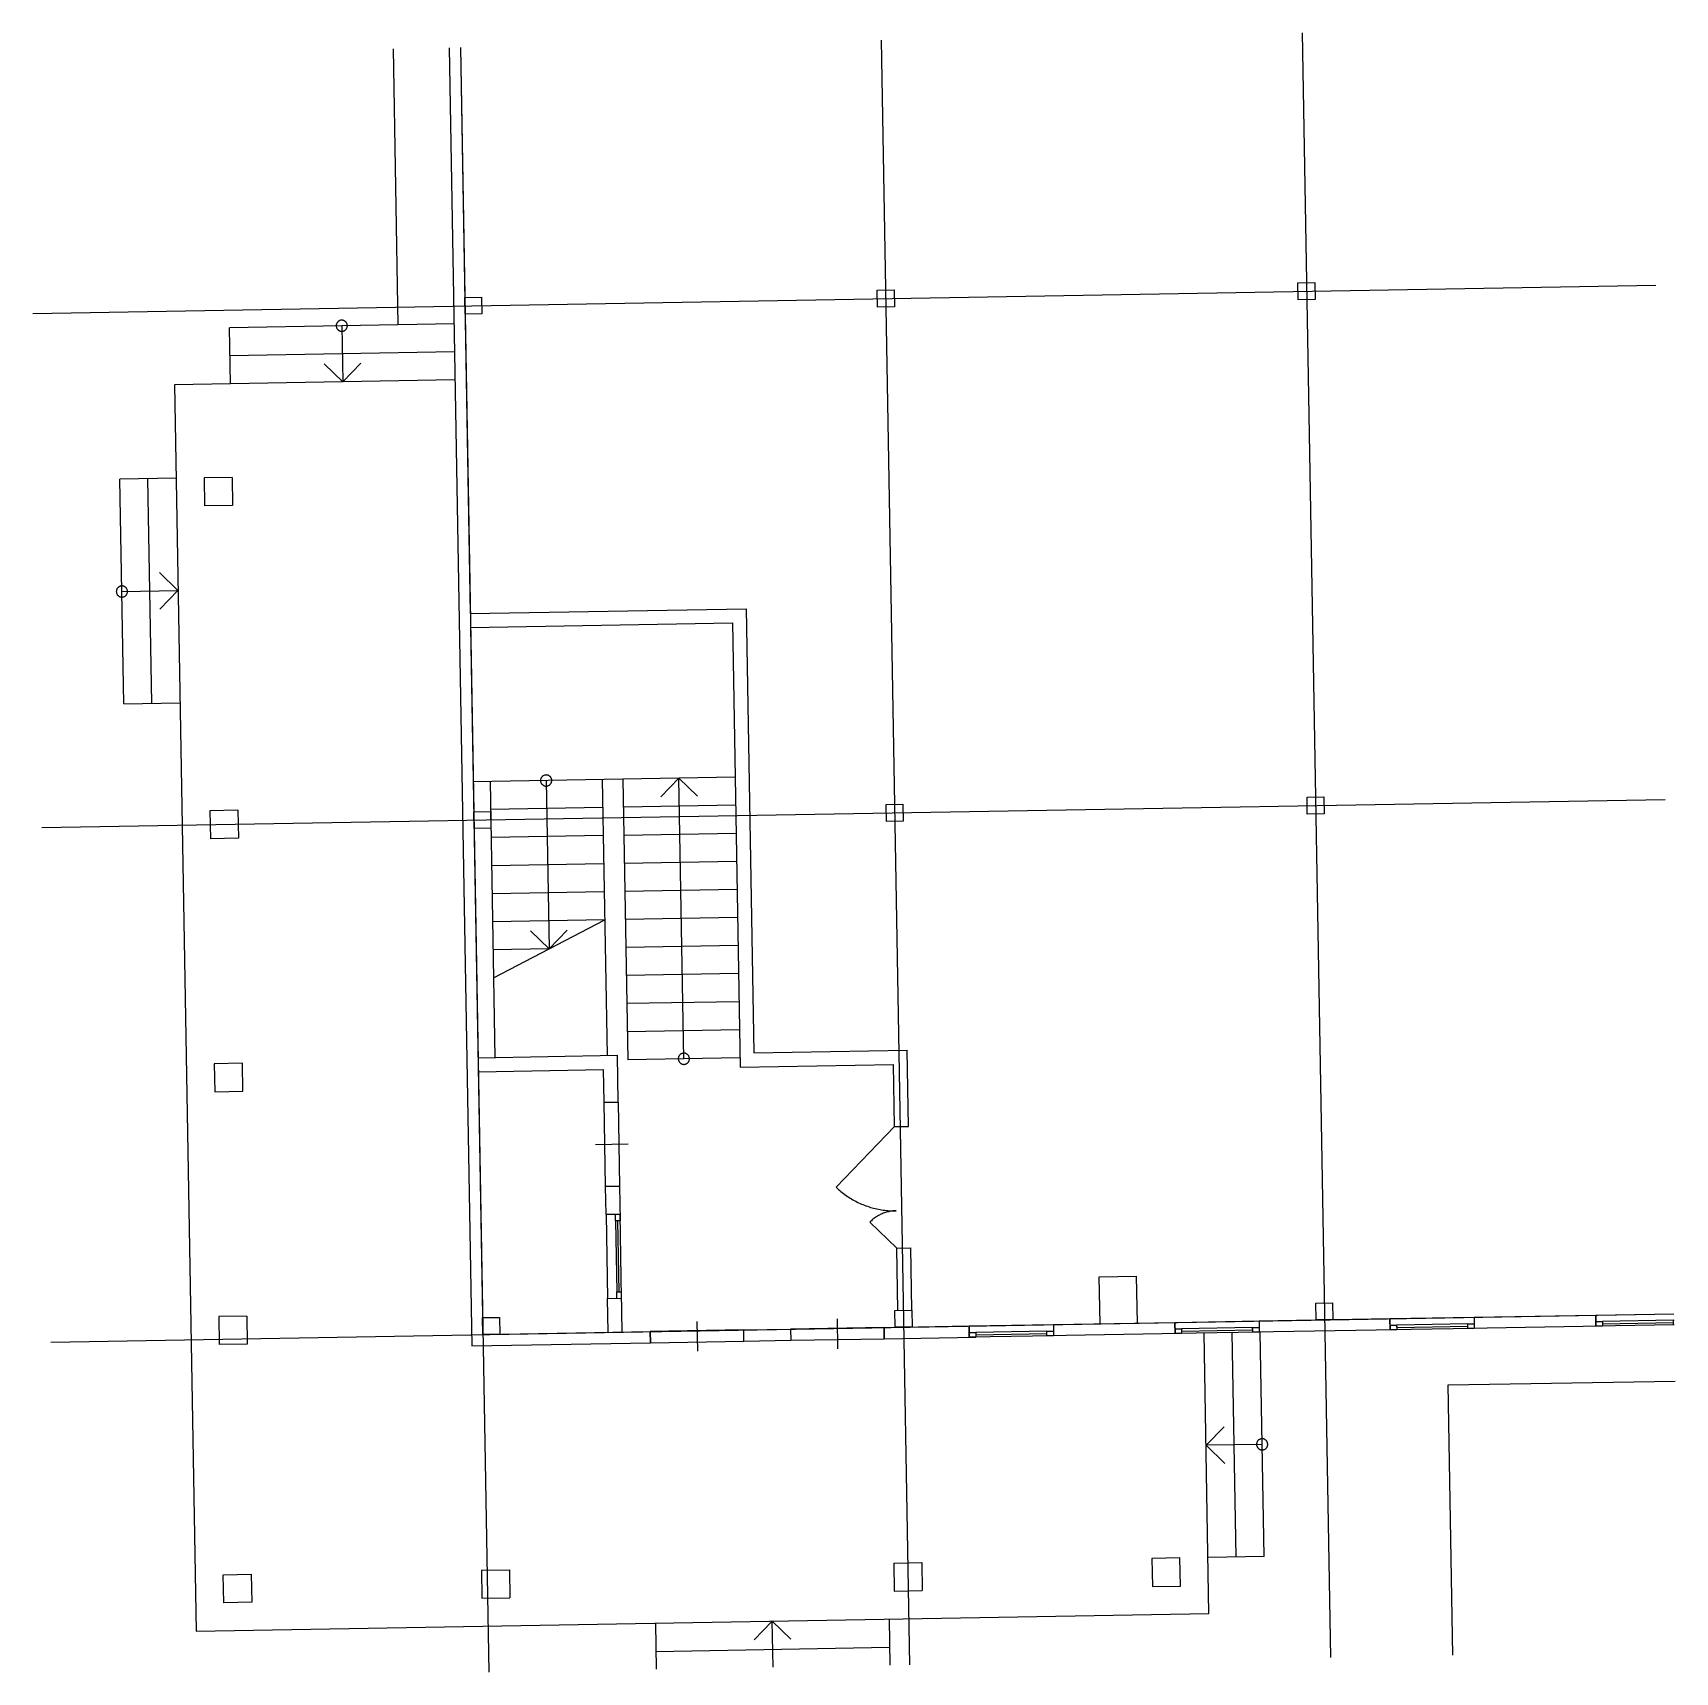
# Model space of a CAD drawing. Extents: x -10 to 2064, y -8 to 2062.
import ezdxf

# ---------------------------------------------------------------- set-up
doc = ezdxf.new("R2010")
doc.units = 0

msp = doc.modelspace()

# ---------------------------------------------------------------- linework, layer by layer
for p, q in [((1592.7, 2062), (1628.5, 10.4)), ((444.8, 2042), (450.9, 1693.4)), ((515.7, 2043.2), (544.3, 403.9)), ((529.8, 2043.5), (565.6, -8.2)), ((529.8, 2043.5), (542.3, 1328.8)), ((1061.3, 2052.8), (1097.1, 1.1)), ((-10.1, 1707.8), (2039.6, 1743.5)), ((1587.5, 1746.3), (1608.8, 1746.7)), ((1587.9, 1725), (1587.5, 1746.3)), ((1587.5, 1746.3), (1587.5, 1746.3)), ((1608.8, 1746.7), (1609.2, 1725.4)), ((535.3, 1727.9), (556.6, 1728.3)), ((535.7, 1706.7), (535.3, 1727.9)), ((535.3, 1727.9), (535.3, 1727.9)), ((556.6, 1728.3), (557, 1707)), ((1056.1, 1737), (1077.4, 1737.4)), ((1056.5, 1715.7), (1056.1, 1737)), ((1056.1, 1737), (1056.1, 1737)), ((1077.4, 1737.4), (1077.8, 1716.1)), ((1609.2, 1725.4), (1587.9, 1725)), ((557, 1707), (535.7, 1706.7)), ((1077.8, 1716.1), (1056.5, 1715.7)), ((521.8, 1694.6), (238.3, 1689.7)), ((239.6, 1618.8), (238.3, 1689.7)), ((373.1, 1693.1), (373, 1692.5)), ((373, 1692.5), (373, 1692)), ((373, 1692), (373, 1691.5)), ((373, 1691.5), (373.1, 1691)), ((373.3, 1694.1), (373.1, 1693.6)), ((373.1, 1693.6), (373.1, 1693.1)), ((373.1, 1691), (373.2, 1690.4)), ((373.2, 1690.4), (373.3, 1689.9)), ((373.4, 1694.6), (373.3, 1694.1)), ((373.3, 1689.9), (373.5, 1689.4)), ((373.6, 1695.1), (373.4, 1694.6)), ((373.5, 1689.4), (373.7, 1689)), ((373.9, 1695.5), (373.6, 1695.1)), ((373.7, 1689), (374, 1688.5)), ((374.1, 1696), (373.9, 1695.5)), ((374, 1688.5), (374.3, 1688.1)), ((374.5, 1696.4), (374.1, 1696)), ((374.3, 1688.1), (374.6, 1687.6)), ((374.8, 1696.8), (374.5, 1696.4)), ((374.6, 1687.6), (375, 1687.2)), ((375.2, 1697.2), (374.8, 1696.8)), ((375, 1687.2), (375.3, 1686.9)), ((375.5, 1697.6), (375.2, 1697.2)), ((375.3, 1686.9), (375.7, 1686.5)), ((376, 1697.9), (375.5, 1697.6)), ((375.7, 1686.5), (376.2, 1686.2)), ((376.4, 1698.2), (376, 1697.9)), ((376.2, 1686.2), (376.6, 1686)), ((376.9, 1698.4), (376.4, 1698.2)), ((376.6, 1686), (377.1, 1685.7)), ((377.3, 1698.6), (376.9, 1698.4)), ((377.1, 1685.7), (377.6, 1685.5)), ((377.8, 1698.8), (377.3, 1698.6)), ((377.6, 1685.5), (378.1, 1685.4)), ((378.4, 1699), (377.8, 1698.8)), ((378.1, 1685.4), (378.6, 1685.2)), ((378.9, 1699.1), (378.4, 1699)), ((378.6, 1685.2), (379.1, 1685.1)), ((379.4, 1699.1), (378.9, 1699.1)), ((379.1, 1685.1), (379.6, 1685.1)), ((379.9, 1699.2), (379.4, 1699.1)), ((379.6, 1685.1), (380.2, 1685.1)), ((380.4, 1699.2), (379.9, 1699.2)), ((380, 1692.1), (381.3, 1621.3)), ((380.2, 1685.1), (380.7, 1685.1)), ((381, 1699.1), (380.4, 1699.2)), ((380.7, 1685.1), (381.2, 1685.2)), ((381.5, 1699), (381, 1699.1)), ((381.2, 1685.2), (381.7, 1685.3)), ((382, 1698.9), (381.5, 1699)), ((381.7, 1685.3), (382.2, 1685.4)), ((382.5, 1698.7), (382, 1698.9)), ((382.2, 1685.4), (382.7, 1685.6)), ((383, 1698.5), (382.5, 1698.7)), ((382.7, 1685.6), (383.2, 1685.8)), ((383.5, 1698.3), (383, 1698.5)), ((383.2, 1685.8), (383.7, 1686.1)), ((383.9, 1698), (383.5, 1698.3)), ((383.7, 1686.1), (384.1, 1686.4)), ((384.3, 1697.7), (383.9, 1698)), ((384.1, 1686.4), (384.5, 1686.7)), ((384.7, 1697.4), (384.3, 1697.7)), ((384.5, 1686.7), (384.9, 1687)), ((385.1, 1697), (384.7, 1697.4)), ((384.9, 1687), (385.3, 1687.4)), ((385.5, 1696.6), (385.1, 1697)), ((385.3, 1687.4), (385.6, 1687.8)), ((385.8, 1696.2), (385.5, 1696.6)), ((385.6, 1687.8), (385.9, 1688.3)), ((386.1, 1695.8), (385.8, 1696.2)), ((385.9, 1688.3), (386.2, 1688.7)), ((386.3, 1695.3), (386.1, 1695.8)), ((386.2, 1688.7), (386.4, 1689.2)), ((386.6, 1694.8), (386.3, 1695.3)), ((386.4, 1689.2), (386.6, 1689.7)), ((386.7, 1694.3), (386.6, 1694.8)), ((386.6, 1689.7), (386.8, 1690.2)), ((386.9, 1693.8), (386.7, 1694.3)), ((386.8, 1690.2), (386.9, 1690.7)), ((387, 1693.3), (386.9, 1693.8)), ((386.9, 1690.7), (387, 1691.2)), ((387.1, 1692.8), (387, 1693.3)), ((387, 1691.2), (387.1, 1691.7)), ((387.1, 1692.2), (387.1, 1692.8)), ((387.1, 1691.7), (387.1, 1692.2)), ((522.4, 1659.2), (238.9, 1654.2)), ((357.7, 1644), (381.3, 1621.3)), ((404, 1644.8), (381.3, 1621.3)), ((523, 1623.7), (168.7, 1617.6)), ((168.7, 1617.6), (196.2, 43.4)), ((170.8, 1499.5), (99.9, 1498.2)), ((104.9, 1214.8), (99.9, 1498.2)), ((140.3, 1215.4), (135.3, 1498.8)), ((241.6, 1500.7), (206.2, 1500.1)), ((206.2, 1500.1), (206.8, 1464.7)), ((241.6, 1500.7), (242.2, 1465.3)), ((242.2, 1465.3), (206.8, 1464.7)), ((149.7, 1380.5), (173.2, 1357.8)), ((95.4, 1356.9), (95.3, 1356.4)), ((95.3, 1356.4), (95.4, 1355.9)), ((95.5, 1358), (95.4, 1357.4)), ((95.4, 1357.4), (95.4, 1356.9)), ((95.4, 1355.9), (95.4, 1355.3)), ((95.4, 1355.3), (95.5, 1354.8)), ((95.6, 1358.5), (95.5, 1358)), ((95.5, 1354.8), (95.7, 1354.3)), ((95.8, 1359), (95.6, 1358.5)), ((95.7, 1354.3), (95.9, 1353.8)), ((96, 1359.5), (95.8, 1359)), ((95.9, 1353.8), (96.1, 1353.4)), ((96.2, 1359.9), (96, 1359.5)), ((96.1, 1353.4), (96.3, 1352.9)), ((96.5, 1360.4), (96.2, 1359.9)), ((96.3, 1352.9), (96.6, 1352.4)), ((96.8, 1360.8), (96.5, 1360.4)), ((96.6, 1352.4), (97, 1352)), ((97.1, 1361.2), (96.8, 1360.8)), ((97, 1352), (97.3, 1351.6)), ((97.5, 1361.6), (97.1, 1361.2)), ((97.3, 1351.6), (97.7, 1351.3)), ((97.9, 1362), (97.5, 1361.6)), ((97.7, 1351.3), (98.1, 1350.9)), ((98.3, 1362.3), (97.9, 1362)), ((98.1, 1350.9), (98.5, 1350.6)), ((98.8, 1362.6), (98.3, 1362.3)), ((98.5, 1350.6), (99, 1350.4)), ((99.2, 1362.8), (98.8, 1362.6)), ((99, 1350.4), (99.4, 1350.1)), ((99.7, 1363), (99.2, 1362.8)), ((99.4, 1350.1), (99.9, 1349.9)), ((100.2, 1363.2), (99.7, 1363)), ((99.9, 1349.9), (100.4, 1349.7)), ((100.7, 1363.4), (100.2, 1363.2)), ((100.4, 1349.7), (100.9, 1349.6)), ((101.2, 1363.5), (100.7, 1363.4)), ((100.9, 1349.6), (101.5, 1349.5)), ((101.7, 1363.5), (101.2, 1363.5)), ((101.5, 1349.5), (102, 1349.5)), ((102.3, 1363.6), (101.7, 1363.5)), ((102, 1349.5), (102.5, 1349.5)), ((102.8, 1363.6), (102.3, 1363.6)), ((102.4, 1356.5), (173.2, 1357.8)), ((102.5, 1349.5), (103, 1349.5)), ((103.3, 1363.5), (102.8, 1363.6)), ((103, 1349.5), (103.6, 1349.6)), ((103.8, 1363.4), (103.3, 1363.5)), ((103.6, 1349.6), (104.1, 1349.7)), ((104.4, 1363.3), (103.8, 1363.4)), ((104.1, 1349.7), (104.6, 1349.8)), ((104.9, 1363.1), (104.4, 1363.3)), ((104.6, 1349.8), (105.1, 1350)), ((105.3, 1362.9), (104.9, 1363.1)), ((105.1, 1350), (105.6, 1350.2)), ((105.8, 1362.7), (105.3, 1362.9)), ((105.6, 1350.2), (106, 1350.5)), ((106.3, 1362.4), (105.8, 1362.7)), ((106, 1350.5), (106.5, 1350.8)), ((106.7, 1362.1), (106.3, 1362.4)), ((106.5, 1350.8), (106.9, 1351.1)), ((107.1, 1361.8), (106.7, 1362.1)), ((106.9, 1351.1), (107.3, 1351.4)), ((107.5, 1361.4), (107.1, 1361.8)), ((107.3, 1351.4), (107.6, 1351.8)), ((107.8, 1361), (107.5, 1361.4)), ((107.6, 1351.8), (108, 1352.2)), ((108.1, 1360.6), (107.8, 1361)), ((108, 1352.2), (108.3, 1352.7)), ((108.4, 1360.2), (108.1, 1360.6)), ((108.3, 1352.7), (108.6, 1353.1)), ((108.7, 1359.7), (108.4, 1360.2)), ((108.6, 1353.1), (108.8, 1353.6)), ((108.9, 1359.2), (108.7, 1359.7)), ((108.8, 1353.6), (109, 1354.1)), ((109.1, 1358.7), (108.9, 1359.2)), ((109, 1354.1), (109.2, 1354.6)), ((109.2, 1358.2), (109.1, 1358.7)), ((109.3, 1357.7), (109.2, 1358.2)), ((109.2, 1354.6), (109.3, 1355.1)), ((109.4, 1357.2), (109.3, 1357.7)), ((109.3, 1355.1), (109.4, 1355.6)), ((109.4, 1356.6), (109.4, 1357.2)), ((109.4, 1356.1), (109.4, 1356.6)), ((109.4, 1355.6), (109.4, 1356.1)), ((150.5, 1334.2), (173.2, 1357.8)), ((542.3, 1328.8), (890.7, 1334.8)), ((890.7, 1334.8), (900.5, 773.9)), ((542.6, 1311), (873.3, 1316.8)), ((542.6, 1311), (558.2, 418.3)), ((873.3, 1316.8), (883.1, 755.9)), ((104.9, 1214.8), (175.7, 1216)), ((876.7, 1122), (546, 1116.2)), ((631.5, 1120.3), (631.4, 1119.8)), ((631.7, 1120.8), (631.5, 1120.3)), ((632, 1121.2), (631.7, 1120.8)), ((632.2, 1121.7), (632, 1121.2)), ((632.5, 1122.1), (632.2, 1121.7)), ((632.9, 1122.5), (632.5, 1122.1)), ((633.2, 1122.9), (632.9, 1122.5)), ((633.6, 1123.2), (633.2, 1122.9)), ((634.1, 1123.6), (633.6, 1123.2)), ((634.5, 1123.8), (634.1, 1123.6)), ((635, 1124.1), (634.5, 1123.8)), ((635.4, 1124.3), (635, 1124.1)), ((635.9, 1124.5), (635.4, 1124.3)), ((636.4, 1124.6), (635.9, 1124.5)), ((637, 1124.8), (636.4, 1124.6)), ((637.5, 1124.8), (637, 1124.8)), ((638, 1124.9), (637.5, 1124.8)), ((638.5, 1124.8), (638, 1124.9)), ((639.1, 1124.8), (638.5, 1124.8)), ((639.6, 1124.7), (639.1, 1124.8)), ((640.1, 1124.6), (639.6, 1124.7)), ((640.6, 1124.4), (640.1, 1124.6)), ((641.1, 1124.2), (640.6, 1124.4)), ((641.6, 1124), (641.1, 1124.2)), ((642, 1123.7), (641.6, 1124)), ((642.4, 1123.4), (642, 1123.7)), ((642.8, 1123.1), (642.4, 1123.4)), ((643.2, 1122.7), (642.8, 1123.1)), ((643.6, 1122.3), (643.2, 1122.7)), ((643.9, 1121.9), (643.6, 1122.3)), ((644.2, 1121.4), (643.9, 1121.9)), ((644.4, 1121), (644.2, 1121.4)), ((644.7, 1120.5), (644.4, 1121)), ((644.8, 1120), (644.7, 1120.5)), ((645, 1119.5), (644.8, 1120)), ((783.1, 1097.2), (805.8, 1120.7)), ((812, 766.5), (805.8, 1120.7)), ((829.4, 1098), (805.8, 1120.7)), ((567.3, 1116.6), (573.4, 768.2)), ((631.2, 1119.3), (631.1, 1118.7)), ((631.1, 1118.7), (631.1, 1118.2)), ((631.1, 1118.2), (631.1, 1117.7)), ((631.1, 1117.7), (631.1, 1117.2)), ((631.1, 1117.2), (631.2, 1116.6)), ((631.4, 1119.8), (631.2, 1119.3)), ((631.2, 1116.6), (631.3, 1116.1)), ((631.3, 1116.1), (631.4, 1115.6)), ((631.4, 1115.6), (631.6, 1115.1)), ((631.6, 1115.1), (631.8, 1114.6)), ((631.8, 1114.6), (632.1, 1114.2)), ((632.1, 1114.2), (632.4, 1113.7)), ((632.4, 1113.7), (632.7, 1113.3)), ((632.7, 1113.3), (633, 1112.9)), ((633, 1112.9), (633.4, 1112.6)), ((633.4, 1112.6), (633.8, 1112.2)), ((633.8, 1112.2), (634.3, 1111.9)), ((634.3, 1111.9), (634.7, 1111.6)), ((634.7, 1111.6), (635.2, 1111.4)), ((635.2, 1111.4), (635.7, 1111.2)), ((635.7, 1111.2), (636.2, 1111)), ((636.2, 1111), (636.7, 1110.9)), ((636.7, 1110.9), (637.2, 1110.8)), ((637.2, 1110.8), (637.7, 1110.8)), ((637.7, 1110.8), (638.3, 1110.8)), ((638.1, 1117.8), (641.8, 905.2)), ((638.3, 1110.8), (638.8, 1110.8)), ((638.8, 1110.8), (639.3, 1110.9)), ((639.3, 1110.9), (639.8, 1111)), ((639.8, 1111), (640.3, 1111.1)), ((640.3, 1111.1), (640.8, 1111.3)), ((640.8, 1111.3), (641.3, 1111.5)), ((641.3, 1111.5), (641.8, 1111.8)), ((641.8, 1111.8), (642.2, 1112)), ((642.2, 1112), (642.6, 1112.4)), ((642.6, 1112.4), (643, 1112.7)), ((643, 1112.7), (643.4, 1113.1)), ((643.4, 1113.1), (643.7, 1113.5)), ((643.7, 1113.5), (644, 1113.9)), ((644, 1113.9), (644.3, 1114.4)), ((644.3, 1114.4), (644.5, 1114.9)), ((644.5, 1114.9), (644.7, 1115.3)), ((644.7, 1115.3), (644.9, 1115.8)), ((644.9, 1115.8), (645, 1116.4)), ((645.1, 1119), (645, 1119.5)), ((645, 1116.4), (645.1, 1116.9)), ((645.2, 1118.5), (645.1, 1119)), ((645.1, 1116.9), (645.2, 1117.4)), ((645.2, 1117.9), (645.2, 1118.5)), ((645.2, 1117.4), (645.2, 1117.9)), ((709, 1119), (715.1, 770.7)), ((735, 1119.5), (741.2, 765.2)), ((1.3, 1058.3), (2051, 1094)), ((249, 1080.3), (213.5, 1079.7)), ((213.5, 1079.7), (214.2, 1044.3)), ((249, 1080.3), (249.6, 1044.9)), ((546.7, 1078.4), (567.9, 1078.8)), ((547.1, 1057.1), (546.7, 1078.4)), ((546.7, 1078.4), (546.7, 1078.4)), ((709.6, 1083.6), (567.9, 1081.1)), ((567.9, 1078.8), (568.3, 1057.5)), ((877.3, 1086.5), (735.6, 1084.1)), ((1067.5, 1087.5), (1088.7, 1087.9)), ((1067.8, 1066.2), (1067.5, 1087.5)), ((1067.5, 1087.5), (1067.5, 1087.5)), ((1088.7, 1087.9), (1089.1, 1066.6)), ((1598.9, 1096.8), (1620.1, 1097.1)), ((1599.3, 1075.5), (1598.9, 1096.8)), ((1598.9, 1096.8), (1598.9, 1096.8)), ((1620.1, 1097.1), (1620.5, 1075.9)), ((1089.1, 1066.6), (1067.8, 1066.2)), ((1620.5, 1075.9), (1599.3, 1075.5)), ((249.6, 1044.9), (214.2, 1044.3)), ((568.3, 1057.5), (547.1, 1057.1)), ((710.2, 1048.2), (568.5, 1045.7)), ((877.9, 1051.1), (736.2, 1048.6)), ((710.8, 1012.8), (569.1, 1010.3)), ((878.5, 1015.7), (736.8, 1013.2)), ((711.5, 977.3), (569.8, 974.9)), ((879.2, 980.3), (737.4, 977.8)), ((712.1, 941.9), (570.4, 939.4)), ((571.6, 868.6), (712.1, 941.9)), ((879.8, 944.8), (738.1, 942.4)), ((618.3, 928), (641.8, 905.2)), ((664.6, 928.8), (641.8, 905.2)), ((641.8, 905.2), (571, 904)), ((880.4, 909.4), (738.7, 906.9)), ((881, 874), (739.3, 871.5)), ((881.6, 838.5), (739.9, 836.1)), ((882.2, 803.1), (740.5, 800.6)), ((552.1, 767.8), (728.1, 770.9)), ((729.1, 711.8), (728.1, 770.9)), ((882.9, 767.7), (741.2, 765.2)), ((805.1, 767.9), (805, 767.4)), ((805, 767.4), (805, 766.9)), ((805.2, 768.4), (805.1, 767.9)), ((805.4, 768.9), (805.2, 768.4)), ((805.6, 769.4), (805.4, 768.9)), ((805.8, 769.9), (805.6, 769.4)), ((806.1, 770.3), (805.8, 769.9)), ((806.4, 770.8), (806.1, 770.3)), ((806.8, 771.2), (806.4, 770.8)), ((807.1, 771.5), (806.8, 771.2)), ((807.5, 771.9), (807.1, 771.5)), ((807.9, 772.2), (807.5, 771.9)), ((808.4, 772.5), (807.9, 772.2)), ((808.8, 772.8), (808.4, 772.5)), ((809.3, 773), (808.8, 772.8)), ((809.8, 773.2), (809.3, 773)), ((810.3, 773.3), (809.8, 773.2)), ((810.8, 773.4), (810.3, 773.3)), ((811.4, 773.5), (810.8, 773.4)), ((811.9, 773.5), (811.4, 773.5)), ((812.4, 773.5), (811.9, 773.5)), ((812.9, 773.4), (812.4, 773.5)), ((813.5, 773.4), (812.9, 773.4)), ((814, 773.2), (813.5, 773.4)), ((814.5, 773.1), (814, 773.2)), ((815, 772.9), (814.5, 773.1)), ((815.4, 772.6), (815, 772.9)), ((815.9, 772.3), (815.4, 772.6)), ((816.3, 772), (815.9, 772.3)), ((816.7, 771.7), (816.3, 772)), ((817.1, 771.3), (816.7, 771.7)), ((817.4, 770.9), (817.1, 771.3)), ((817.8, 770.5), (817.4, 770.9)), ((818.1, 770.1), (817.8, 770.5)), ((818.3, 769.6), (818.1, 770.1)), ((818.5, 769.1), (818.3, 769.6)), ((818.7, 768.6), (818.5, 769.1)), ((818.9, 768.1), (818.7, 768.6)), ((819, 767.6), (818.9, 768.1)), ((819, 767.1), (819, 767.6)), ((900.5, 773.9), (1094.1, 777.3)), ((1095.8, 681), (1094.1, 777.3)), ((254.5, 760.9), (219.1, 760.2)), ((219.1, 760.2), (219.7, 724.8)), ((255.2, 725.4), (254.5, 760.9)), ((254.5, 760.9), (254.5, 760.9)), ((552.4, 750.1), (710.7, 752.9)), ((711.4, 711.5), (710.7, 752.9)), ((805, 766.9), (805, 766.3)), ((805, 766.3), (805, 765.8)), ((805, 765.8), (805.1, 765.3)), ((805.1, 765.3), (805.2, 764.8)), ((805.2, 764.8), (805.3, 764.3)), ((805.3, 764.3), (805.5, 763.8)), ((805.5, 763.8), (805.7, 763.3)), ((805.7, 763.3), (806, 762.8)), ((806, 762.8), (806.3, 762.4)), ((806.3, 762.4), (806.6, 762)), ((806.6, 762), (806.9, 761.6)), ((806.9, 761.6), (807.3, 761.2)), ((807.3, 761.2), (807.7, 760.9)), ((807.7, 760.9), (808.1, 760.6)), ((808.1, 760.6), (808.6, 760.3)), ((808.6, 760.3), (809.1, 760)), ((809.1, 760), (809.5, 759.8)), ((809.5, 759.8), (810, 759.7)), ((810, 759.7), (810.6, 759.6)), ((810.6, 759.6), (811.1, 759.5)), ((811.1, 759.5), (811.6, 759.4)), ((811.6, 759.4), (812.1, 759.4)), ((812.1, 759.4), (812.7, 759.4)), ((812.7, 759.4), (813.2, 759.5)), ((813.2, 759.5), (813.7, 759.6)), ((813.7, 759.6), (814.2, 759.8)), ((814.2, 759.8), (814.7, 759.9)), ((814.7, 759.9), (815.2, 760.2)), ((815.2, 760.2), (815.6, 760.4)), ((815.6, 760.4), (816.1, 760.7)), ((816.1, 760.7), (816.5, 761)), ((816.5, 761), (816.9, 761.4)), ((816.9, 761.4), (817.3, 761.7)), ((817.3, 761.7), (817.6, 762.2)), ((817.6, 762.2), (817.9, 762.6)), ((817.9, 762.6), (818.2, 763)), ((818.2, 763), (818.4, 763.5)), ((818.4, 763.5), (818.6, 764)), ((818.6, 764), (818.8, 764.5)), ((818.8, 764.5), (818.9, 765)), ((818.9, 765), (819, 765.5)), ((819.1, 766.6), (819, 767.1)), ((819, 766), (819.1, 766.6)), ((819, 765.5), (819, 766)), ((883.1, 755.9), (1076.7, 759.3)), ((1078.1, 680.7), (1076.7, 759.3)), ((219.7, 724.8), (255.2, 725.4)), ((711.4, 711.5), (729.1, 711.8)), ((711.4, 711.5), (729.1, 711.8)), ((713.2, 605.3), (711.4, 711.5)), ((729.1, 711.8), (730.9, 605.6)), ((1078.1, 680.7), (1004.3, 604.3)), ((1078.1, 680.7), (1095.8, 681)), ((700.5, 658.2), (741.8, 658.9)), ((713.2, 605.3), (730.9, 605.6)), ((730.9, 605.6), (713.2, 605.3)), ((713.9, 569.8), (713.2, 605.3)), ((713.2, 605.3), (713.2, 605.3)), ((730.9, 605.6), (731.7, 561.9)), ((1004.3, 604.3), (1005.7, 602.9)), ((1005.7, 602.9), (1007.3, 601.5)), ((1007.3, 601.5), (1008.8, 600.1)), ((1008.8, 600.1), (1010.3, 598.8)), ((1010.3, 598.8), (1011.9, 597.6)), ((1011.9, 597.6), (1013.5, 596.3)), ((1013.5, 596.3), (1015.2, 595.1)), ((1015.2, 595.1), (1016.8, 593.9)), ((1016.8, 593.9), (1018.5, 592.7)), ((1018.5, 592.7), (1020.2, 591.6)), ((1020.2, 591.6), (1021.9, 590.5)), ((1021.9, 590.5), (1023.6, 589.5)), ((1023.6, 589.5), (1025.4, 588.4)), ((1025.4, 588.4), (1027.2, 587.4)), ((1027.2, 587.4), (1029, 586.5)), ((1029, 586.5), (1030.8, 585.5)), ((1030.8, 585.5), (1032.6, 584.7)), ((1032.6, 584.7), (1034.5, 583.8)), ((1034.5, 583.8), (1036.3, 583)), ((1036.3, 583), (1038.2, 582.2)), ((1038.2, 582.2), (1040.1, 581.5)), ((1040.1, 581.5), (1042, 580.7)), ((1042, 580.7), (1043.9, 580.1)), ((713.9, 569.8), (731.6, 570.1)), ((731.6, 570.1), (713.9, 569.8)), ((713.9, 569.8), (715.7, 463.5)), ((713.9, 569.8), (713.9, 569.8)), ((725.8, 561.8), (725.7, 570)), ((731.7, 561.9), (725.8, 561.8)), ((728.8, 561.8), (725.8, 561.8)), ((725.8, 561.8), (727.4, 472)), ((730.3, 472.1), (728.8, 561.8)), ((733.4, 463.9), (731.6, 570.1)), ((731.6, 570.1), (731.6, 570.1)), ((1043.9, 580.1), (1045.9, 579.4)), ((1045.9, 579.4), (1047.8, 578.8)), ((1047.8, 561), (1046.8, 560)), ((1080.8, 527.2), (1046.8, 560)), ((1047.8, 578.8), (1049.8, 578.3)), ((1048.8, 561.9), (1047.8, 561)), ((1049.8, 562.9), (1048.8, 561.9)), ((1049.8, 578.3), (1051.7, 577.8)), ((1050.8, 563.8), (1049.8, 562.9)), ((1051.9, 564.6), (1050.8, 563.8)), ((1051.7, 577.8), (1053.7, 577.3)), ((1053, 565.4), (1051.9, 564.6)), ((1054.1, 566.2), (1053, 565.4)), ((1053.7, 577.3), (1055.7, 576.8)), ((1055.3, 567), (1054.1, 566.2)), ((1056.5, 567.7), (1055.3, 567)), ((1055.7, 576.8), (1057.7, 576.4)), ((1057.6, 568.4), (1056.5, 567.7)), ((1058.9, 569.1), (1057.6, 568.4)), ((1057.7, 576.4), (1059.7, 576)), ((1060.1, 569.7), (1058.9, 569.1)), ((1059.7, 576), (1061.7, 575.7)), ((1061.3, 570.3), (1060.1, 569.7)), ((1062.6, 570.8), (1061.3, 570.3)), ((1061.7, 575.7), (1063.7, 575.4)), ((1063.9, 571.3), (1062.6, 570.8)), ((1063.7, 575.4), (1065.7, 575.2)), ((1065.2, 571.8), (1063.9, 571.3)), ((1066.5, 572.2), (1065.2, 571.8)), ((1065.7, 575.2), (1067.8, 574.9)), ((1067.8, 572.6), (1066.5, 572.2)), ((1067.8, 574.9), (1069.8, 574.8)), ((1069.1, 573), (1067.8, 572.6)), ((1070.4, 573.3), (1069.1, 573)), ((1069.8, 574.8), (1071.8, 574.6)), ((1071.8, 573.6), (1070.4, 573.3)), ((1071.8, 574.6), (1073.9, 574.5)), ((1073.1, 573.8), (1071.8, 573.6)), ((1074.5, 574), (1073.1, 573.8)), ((1073.9, 574.5), (1075.9, 574.5)), ((1075.9, 574.2), (1074.5, 574)), ((1075.9, 574.5), (1077.9, 574.4)), ((1077.2, 574.3), (1075.9, 574.2)), ((1078.6, 574.4), (1077.2, 574.3)), ((1077.9, 574.4), (1080, 574.4)), ((1080, 574.4), (1078.6, 574.4)), ((1080.8, 527.2), (1098.5, 527.5)), ((1082.2, 448.7), (1080.8, 527.2)), ((1099.9, 449), (1098.5, 527.5)), ((1336.6, 490.9), (1383.8, 491.7)), ((1337.6, 431.9), (1336.6, 490.9)), ((1384.9, 432.7), (1383.8, 491.7)), ((715.7, 463.5), (733.4, 463.9)), ((715.7, 463.5), (733.4, 463.9)), ((716.4, 421), (715.7, 463.5)), ((727.4, 472), (733.3, 472.1)), ((727.4, 472), (730.3, 472.1)), ((727.5, 463.8), (727.4, 472)), ((730.3, 472.1), (730.3, 472.1)), ((734.2, 421.3), (733.3, 472.1)), ((733.3, 472.1), (733.3, 472.1)), ((1610, 457.9), (1631.3, 458.3)), ((1610.4, 436.6), (1610, 457.9)), ((1610, 457.9), (1610, 457.9)), ((1631.3, 458.3), (1631.7, 437)), ((12.6, 408.7), (2062.3, 444.5)), ((260.1, 441.4), (224.7, 440.8)), ((224.7, 440.8), (225.3, 405.4)), ((260.1, 441.4), (260.7, 406)), ((557.8, 439.5), (579.1, 439.9)), ((558.2, 418.3), (557.8, 439.5)), ((557.8, 439.5), (557.8, 439.5)), ((579.1, 439.9), (579.5, 418.6)), ((1005.6, 437.9), (1006.2, 400.1)), ((1078.6, 448.6), (1099.9, 449)), ((1079, 427.4), (1078.6, 448.6)), ((1078.6, 448.6), (1078.6, 448.6)), ((1099.9, 449), (1100.2, 427.7)), ((1538.4, 435.4), (1703.7, 438.3)), ((1631.7, 437), (1610.4, 436.6)), ((1703.7, 438.3), (1810, 440.1)), ((1703.7, 438.3), (1703.9, 424.1)), ((1703.9, 424.1), (1703.7, 438.3)), ((1810, 440.1), (1963.5, 442.8)), ((1810, 440.1), (1810.2, 425.9)), ((1810, 440.1), (1810.2, 425.9)), ((1810, 440.1), (1810, 440.1)), ((1963.5, 442.8), (2062.3, 444.5)), ((1963.5, 442.8), (1963.7, 428.6)), ((1963.7, 428.6), (1963.5, 442.8)), ((2061.7, 436.2), (1971.9, 434.7)), ((2061.7, 436.2), (2062.5, 436.3)), ((2061.7, 433.3), (2061.7, 436.2)), ((2061.8, 430.3), (2061.7, 436.2)), ((558.2, 418.3), (769.6, 422)), ((579.5, 418.6), (558.2, 418.3)), ((887.7, 424), (769.6, 422)), ((769.8, 407.8), (769.6, 422)), ((769.6, 422), (769.8, 407.8)), ((828.4, 434.8), (829.1, 397)), ((887.7, 424), (946.7, 425.1)), ((887.9, 409.8), (887.7, 424)), ((887.9, 409.8), (887.7, 424)), ((1064.8, 427.1), (946.7, 425.1)), ((946.7, 425.1), (947, 410.9)), ((946.7, 425.1), (947, 410.9)), ((1064.8, 427.1), (1172.3, 429)), ((1064.8, 427.1), (1065.1, 412.9)), ((1065.1, 412.9), (1064.8, 427.1)), ((1065.1, 412.9), (1180.8, 415)), ((1100.2, 427.7), (1079, 427.4)), ((1172.3, 429), (1278.6, 430.8)), ((1172.3, 429), (1172.5, 414.8)), ((1172.5, 414.8), (1172.3, 429)), ((1172.4, 420.7), (1180.7, 420.9)), ((1278.8, 416.7), (1172.5, 414.8)), ((1270.4, 422.4), (1180.7, 420.9)), ((1180.7, 420.9), (1180.8, 415)), ((1180.7, 420.9), (1180.7, 417.9)), ((1180.7, 417.9), (1270.5, 419.5)), ((1180.7, 417.9), (1180.7, 417.9)), ((1180.8, 415), (1180.8, 415)), ((1270.4, 422.4), (1278.7, 422.6)), ((1270.5, 419.5), (1270.4, 422.4)), ((1270.5, 416.5), (1270.4, 422.4)), ((1440.6, 419.5), (1270.5, 416.5)), ((1278.6, 430.8), (1432.1, 433.5)), ((1278.6, 430.8), (1278.8, 416.7)), ((1278.6, 430.8), (1278.8, 416.7)), ((1278.6, 430.8), (1278.6, 430.8)), ((1278.8, 416.7), (1278.8, 416.7)), ((1432.1, 433.5), (1538.4, 435.4)), ((1432.1, 433.5), (1432.3, 419.4)), ((1432.3, 419.4), (1432.1, 433.5)), ((1432.2, 425.3), (1440.5, 425.4)), ((1538.6, 421.2), (1432.3, 419.4)), ((1530.2, 427), (1440.5, 425.4)), ((1440.5, 425.4), (1440.6, 419.5)), ((1440.5, 425.4), (1440.5, 422.4)), ((1440.5, 422.4), (1530.3, 424)), ((1440.5, 422.4), (1440.5, 422.4)), ((1440.6, 419.5), (1440.6, 419.5)), ((1475.1, 65.7), (1468.9, 420)), ((1509.3, 137.2), (1504.4, 420.6)), ((1530.2, 427), (1538.5, 427.1)), ((1530.3, 424), (1530.2, 427)), ((1530.4, 421.1), (1530.2, 427)), ((1712.2, 424.2), (1530.4, 421.1)), ((1538.4, 435.4), (1538.6, 421.2)), ((1538.4, 435.4), (1538.6, 421.2)), ((1538.4, 435.4), (1538.4, 435.4)), ((1538.6, 421.2), (1538.6, 421.2)), ((1544.7, 137.8), (1539.8, 421.2)), ((1703.8, 430), (1712.1, 430.1)), ((1810.2, 425.9), (1703.9, 424.1)), ((1801.9, 431.7), (1712.1, 430.1)), ((1712.1, 430.1), (1712.2, 424.2)), ((1712.1, 430.1), (1712.2, 427.2)), ((1712.2, 427.2), (1801.9, 428.8)), ((1712.2, 427.2), (1712.2, 427.2)), ((1712.2, 424.2), (1712.2, 424.2)), ((1801.9, 431.7), (1810.1, 431.9)), ((1801.9, 428.8), (1801.9, 431.7)), ((1802, 425.8), (1801.9, 431.7)), ((1972, 428.8), (1802, 425.8)), ((1810.2, 425.9), (1810.2, 425.9)), ((1963.6, 434.5), (1971.9, 434.7)), ((2062.6, 430.4), (1963.7, 428.6)), ((1971.9, 434.7), (1972, 428.8)), ((1971.9, 434.7), (1972, 431.7)), ((1972, 431.7), (2061.7, 433.3)), ((1972, 431.7), (1972, 431.7)), ((1972, 428.8), (1972, 428.8)), ((2062.6, 430.4), (2061.8, 430.3)), ((260.7, 406), (225.3, 405.4)), ((544.3, 403.9), (769.8, 407.8)), ((769.8, 407.8), (887.9, 409.8)), ((769.8, 407.8), (769.8, 407.8)), ((887.9, 409.8), (947, 410.9)), ((947, 410.9), (1065.1, 412.9)), ((947, 410.9), (947, 410.9)), ((1777.2, 354.5), (2063.8, 359.5)), ((1783.2, 13.1), (1777.2, 354.5)), ((1494.2, 301.8), (1471.4, 278.3)), ((1542.3, 279.5), (1471.4, 278.3)), ((1495, 255.5), (1471.4, 278.3)), ((1535.3, 280.4), (1535.2, 279.9)), ((1535.2, 279.9), (1535.2, 279.4)), ((1535.2, 279.4), (1535.3, 278.9)), ((1535.4, 281), (1535.3, 280.4)), ((1535.3, 278.9), (1535.3, 278.3)), ((1535.3, 278.3), (1535.4, 277.8)), ((1535.5, 281.5), (1535.4, 281)), ((1535.4, 277.8), (1535.6, 277.3)), ((1535.7, 282), (1535.5, 281.5)), ((1535.6, 277.3), (1535.8, 276.8)), ((1535.9, 282.5), (1535.7, 282)), ((1535.8, 276.8), (1536, 276.3)), ((1536.1, 282.9), (1535.9, 282.5)), ((1536, 276.3), (1536.2, 275.9)), ((1536.4, 283.4), (1536.1, 282.9)), ((1536.2, 275.9), (1536.5, 275.4)), ((1536.7, 283.8), (1536.4, 283.4)), ((1536.5, 275.4), (1536.8, 275)), ((1537, 284.2), (1536.7, 283.8)), ((1536.8, 275), (1537.2, 274.6)), ((1537.4, 284.6), (1537, 284.2)), ((1537.2, 274.6), (1537.6, 274.3)), ((1537.8, 285), (1537.4, 284.6)), ((1537.6, 274.3), (1538, 273.9)), ((1538.2, 285.3), (1537.8, 285)), ((1538, 273.9), (1538.4, 273.6)), ((1538.6, 285.6), (1538.2, 285.3)), ((1538.4, 273.6), (1538.9, 273.4)), ((1539.1, 285.8), (1538.6, 285.6)), ((1538.9, 273.4), (1539.3, 273.1)), ((1539.6, 286), (1539.1, 285.8)), ((1539.3, 273.1), (1539.8, 272.9)), ((1540.1, 286.2), (1539.6, 286)), ((1539.8, 272.9), (1540.3, 272.7)), ((1540.6, 286.4), (1540.1, 286.2)), ((1540.3, 272.7), (1540.8, 272.6)), ((1541.1, 286.5), (1540.6, 286.4)), ((1540.8, 272.6), (1541.3, 272.5)), ((1541.6, 286.5), (1541.1, 286.5)), ((1541.3, 272.5), (1541.9, 272.5)), ((1542.1, 286.6), (1541.6, 286.5)), ((1541.9, 272.5), (1542.4, 272.5)), ((1542.7, 286.6), (1542.1, 286.6)), ((1542.4, 272.5), (1542.9, 272.5)), ((1543.2, 286.5), (1542.7, 286.6)), ((1542.9, 272.5), (1543.4, 272.6)), ((1543.7, 286.4), (1543.2, 286.5)), ((1543.4, 272.6), (1544, 272.7)), ((1544.2, 286.3), (1543.7, 286.4)), ((1544, 272.7), (1544.5, 272.8)), ((1544.7, 286.1), (1544.2, 286.3)), ((1544.5, 272.8), (1545, 273)), ((1545.2, 285.9), (1544.7, 286.1)), ((1545, 273), (1545.4, 273.2)), ((1545.7, 285.7), (1545.2, 285.9)), ((1545.4, 273.2), (1545.9, 273.5)), ((1546.1, 285.4), (1545.7, 285.7)), ((1545.9, 273.5), (1546.3, 273.8)), ((1546.6, 285.1), (1546.1, 285.4)), ((1546.3, 273.8), (1546.8, 274.1)), ((1547, 284.8), (1546.6, 285.1)), ((1546.8, 274.1), (1547.2, 274.4)), ((1547.4, 284.4), (1547, 284.8)), ((1547.2, 274.4), (1547.5, 274.8)), ((1547.7, 284), (1547.4, 284.4)), ((1547.5, 274.8), (1547.9, 275.2)), ((1548, 283.6), (1547.7, 284)), ((1547.9, 275.2), (1548.2, 275.6)), ((1548.3, 283.1), (1548, 283.6)), ((1548.2, 275.6), (1548.4, 276.1)), ((1548.6, 282.7), (1548.3, 283.1)), ((1548.4, 276.1), (1548.7, 276.6)), ((1548.8, 282.2), (1548.6, 282.7)), ((1548.7, 276.6), (1548.9, 277.1)), ((1549, 281.7), (1548.8, 282.2)), ((1548.9, 277.1), (1549, 277.6)), ((1549.1, 281.2), (1549, 281.7)), ((1549, 277.6), (1549.2, 278.1)), ((1549.2, 280.7), (1549.1, 281.2)), ((1549.3, 280.2), (1549.2, 280.7)), ((1549.2, 278.1), (1549.3, 278.6)), ((1549.3, 279.6), (1549.3, 280.2)), ((1549.3, 279.1), (1549.3, 279.6)), ((1549.3, 278.6), (1549.3, 279.1)), ((1077.1, 129.6), (1112.5, 130.3)), ((1077.1, 129.6), (1077.7, 94.2)), ((1112.5, 130.3), (1113.1, 94.8)), ((1438.5, 136), (1403, 135.3)), ((1403, 135.3), (1403.7, 99.9)), ((1439.1, 100.5), (1438.5, 136)), ((1438.5, 136), (1438.5, 136)), ((1544.7, 137.8), (1473.9, 136.6)), ((230.4, 114.9), (265.8, 115.5)), ((231, 79.4), (230.4, 114.9)), ((230.4, 114.9), (230.4, 114.9)), ((265.8, 115.5), (266.4, 80.1)), ((556.3, 120.6), (591.7, 121.2)), ((556.3, 120.6), (556.9, 85.1)), ((591.7, 121.2), (592.4, 85.7)), ((556.9, 85.1), (592.4, 85.7)), ((1077.7, 94.2), (1113.1, 94.8)), ((1403.7, 99.9), (1439.1, 100.5)), ((196.2, 43.4), (1475.1, 65.7)), ((266.4, 80.1), (231, 79.4)), ((776, 53.5), (777, -4.5)), ((900.9, 32.5), (923.6, 56.1)), ((924.6, -1.9), (923.6, 56.1)), ((947.2, 33.3), (923.6, 56.1)), ((1071.3, 58.7), (1072.3, 0.7)), ((776.6, 18.1), (1071.9, 23.2))]:
    msp.add_line(p, q)

doc.saveas('drawing.dxf')
